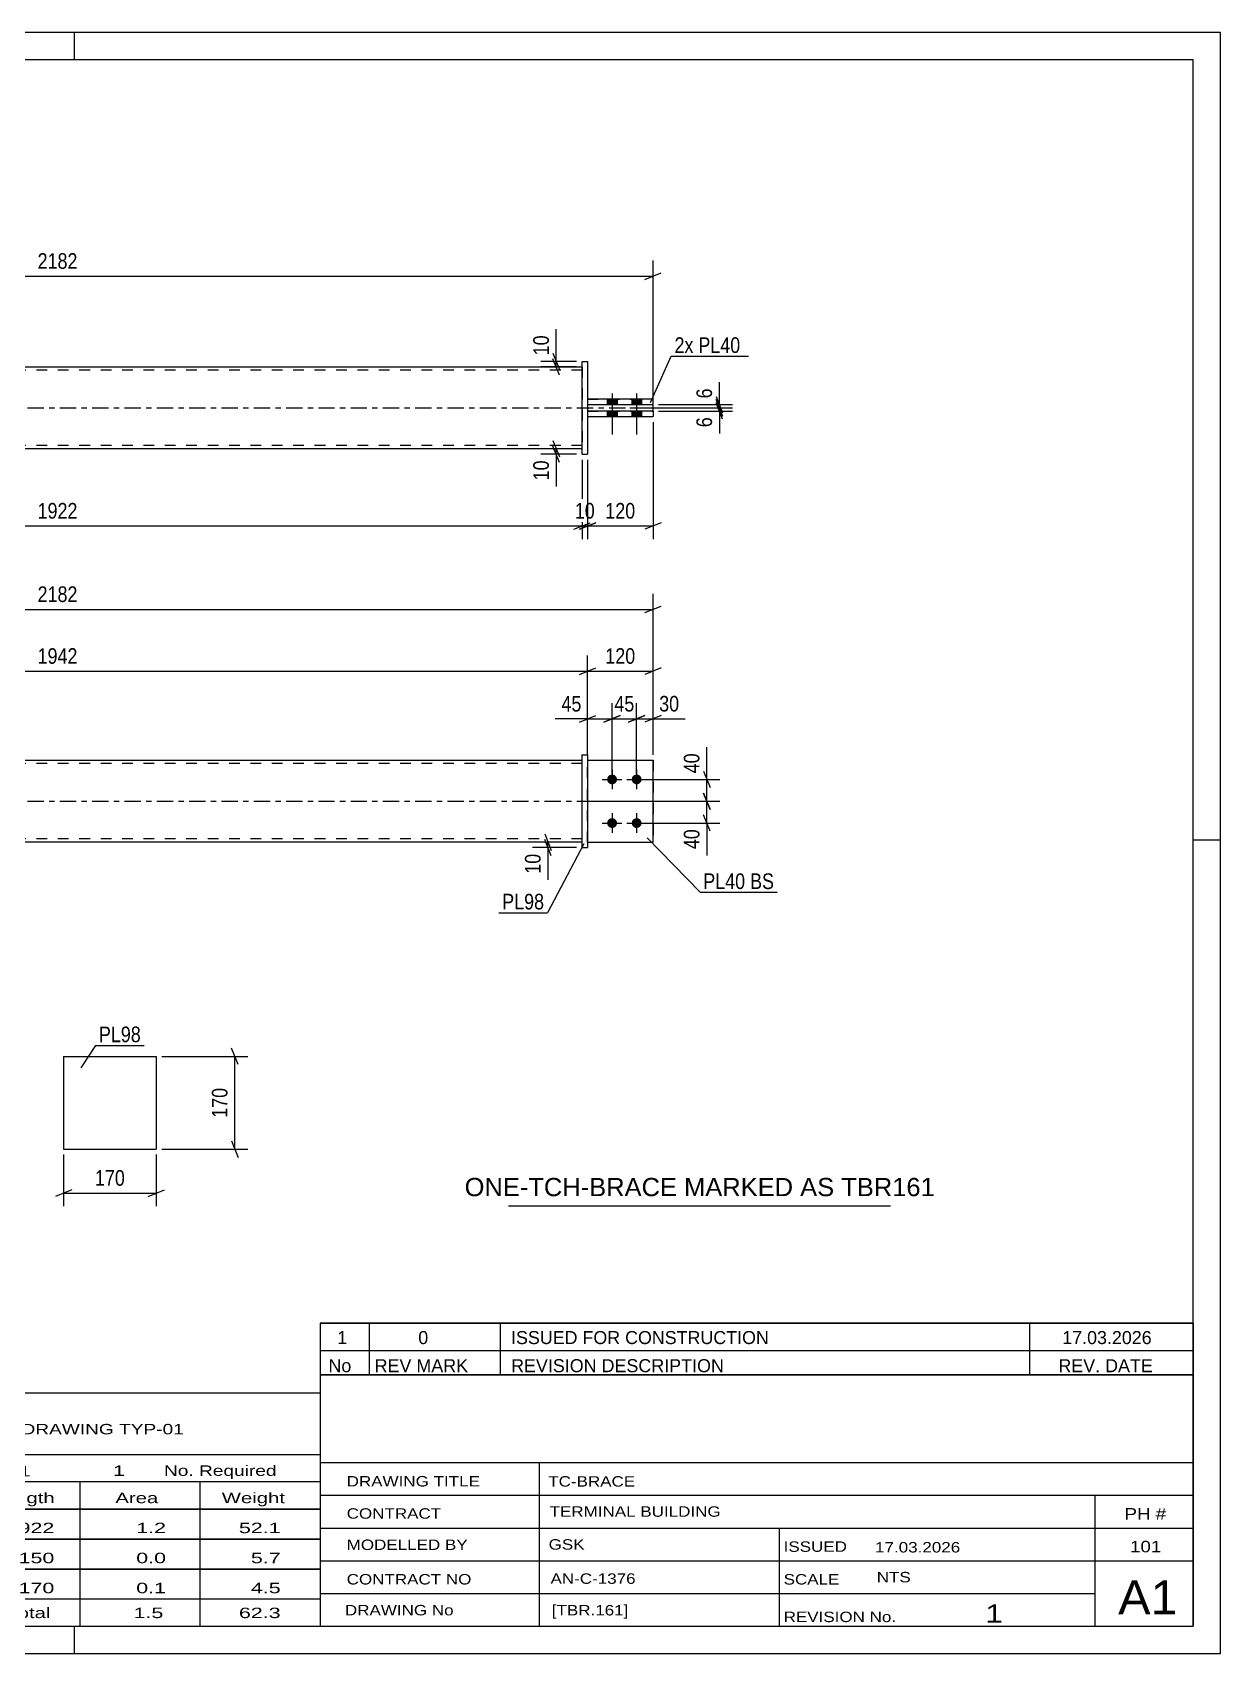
# Model space of a CAD drawing. Header units: millimetres. Extents: x 0 to 420, y 0 to 297.
# Drawn here: x 202.3 to 420, y 0 to 297 of the extents above; entities that cross this region are included whole.
import ezdxf

# ---------------------------------------------------------------- set-up
doc = ezdxf.new("R2010")
doc.units = ezdxf.units.MM
doc.linetypes.add('DXK_LINE_DOT2', pattern=[3.9198, 1.9599, -1.9599])
doc.linetypes.add('DXK_LINE_DOT3', pattern=[5.9187, 2.979, -0.9799, 0.9799, -0.9799])
doc.styles.add('Arial', font='arial.ttf', dxfattribs={"height": 0.2})
doc.styles.add('Arial Narrow', font='ARIALN.TTF', dxfattribs={"height": 0.2})

# ---------------------------------------------------------------- blocks, each defined once
blk = doc.blocks.new('Unknown-580582091-1163')
at = {"color": 5, "linetype": 'Continuous'}
for p, q in [((420, 297), (0, 297)), ((210, 292), (210, 297)), ((420, 0), (420, 297)), ((415, 292), (5, 292)), ((415, 5), (415, 292)), ((420, 149), (415, 149)), ((5, 5), (415, 5)), ((210, 0), (210, 5)), ((0, 0), (420, 0))]:
    blk.add_line(p, q, dxfattribs=at)
blk = doc.blocks.new('Part-580582091-1819 - 1792')
at = {"color": 2, "linetype": 'Continuous'}
for p, q in [((304.01, 163.65), (316.01, 163.65)), ((316.01, 163.65), (316.01, 163.65)), ((316.01, 148.65), (316.01, 163.65)), ((304.01, 148.65), (316.01, 148.65))]:
    blk.add_line(p, q, dxfattribs=at)
at = {"color": 7, "linetype": 'DXK_LINE_DOT2'}
for p, q in [((304.01, 163.65), (316.01, 163.65)), ((304.01, 148.65), (304.01, 163.65)), ((304.01, 148.65), (304.01, 148.65)), ((304.01, 148.65), (316.01, 148.65))]:
    blk.add_line(p, q, dxfattribs=at)
blk = doc.blocks.new('Part-580582091-1799 - 1792')
at = {"color": 2, "linetype": 'Continuous'}
for p, q in [((303.01, 164.65), (304.01, 164.65)), ((303.01, 147.65), (303.01, 164.65)), ((304.01, 164.65), (304.01, 147.65)), ((303.01, 147.65), (303.01, 147.65)), ((303.01, 147.65), (304.01, 147.65))]:
    blk.add_line(p, q, dxfattribs=at)
at = {"color": 7, "linetype": 'DXK_LINE_DOT2'}
for p, q in [((303.01, 164.65), (304.01, 164.65)), ((303.01, 147.65), (304.01, 147.65))]:
    blk.add_line(p, q, dxfattribs=at)
blk = doc.blocks.new('Part-580582091-1824 - 1792')
at = {"linetype": 'Continuous'}
blk.add_hatch(color=2, dxfattribs=at).paths.add_polyline_path([(140.81, 163.65), (140.01, 165.05), (141.61, 165.05)])
at = {"color": 2, "linetype": 'Continuous'}
for p, q in [((110.81, 163.65), (303.01, 163.65)), ((140.81, 163.65), (140.01, 165.05)), ((140.01, 165.05), (141.61, 165.05)), ((141.61, 165.05), (140.81, 163.65)), ((303.01, 148.65), (110.81, 148.65))]:
    blk.add_line(p, q, dxfattribs=at)
at = {"color": 7, "linetype": 'DXK_LINE_DOT2'}
for p, q in [((110.81, 148.65), (110.81, 163.65)), ((303.01, 148.65), (303.01, 163.65)), ((303.01, 163.05), (110.81, 163.05)), ((303.01, 149.25), (110.81, 149.25))]:
    blk.add_line(p, q, dxfattribs=at)
at = {"color": 7, "linetype": 'DXK_LINE_DOT3'}
blk.add_line((100.81, 156.15), (313.01, 156.15), dxfattribs=at)
at = {"color": 2, "linetype": 'Continuous'}
blk.add_circle((140.81, 164.55), 1, dxfattribs=at)
blk = doc.blocks.new('Bolt-580582091-1830 - 1792')
at = {"linetype": 'Continuous'}
for points in [[(308.51, 161.05), (308.7, 161.03), (308.88, 160.97), (309.04, 160.88), (309.18, 160.75), (309.29, 160.6), (309.37, 160.43), (309.41, 160.24), (309.41, 160.05), (309.37, 159.87), (309.29, 159.7), (309.18, 159.55), (309.04, 159.42), (308.88, 159.33), (308.7, 159.27), (308.51, 159.25), (308.32, 159.27), (308.14, 159.33), (307.98, 159.42), (307.84, 159.55), (307.73, 159.7), (307.65, 159.87), (307.62, 160.05), (307.62, 160.24), (307.65, 160.43), (307.73, 160.6), (307.84, 160.75), (307.98, 160.88), (308.14, 160.97), (308.32, 161.03)], [(313.01, 161.05), (313.2, 161.03), (313.38, 160.97), (313.54, 160.88), (313.68, 160.75), (313.79, 160.6), (313.87, 160.43), (313.91, 160.24), (313.91, 160.05), (313.87, 159.87), (313.79, 159.7), (313.68, 159.55), (313.54, 159.42), (313.38, 159.33), (313.2, 159.27), (313.01, 159.25), (312.82, 159.27), (312.64, 159.33), (312.48, 159.42), (312.34, 159.55), (312.23, 159.7), (312.15, 159.87), (312.12, 160.05), (312.12, 160.24), (312.15, 160.43), (312.23, 160.6), (312.34, 160.75), (312.48, 160.88), (312.64, 160.97), (312.82, 161.03)], [(308.51, 153.05), (308.7, 153.03), (308.88, 152.97), (309.04, 152.88), (309.18, 152.75), (309.29, 152.6), (309.37, 152.43), (309.41, 152.24), (309.41, 152.05), (309.37, 151.87), (309.29, 151.7), (309.18, 151.55), (309.04, 151.42), (308.88, 151.33), (308.7, 151.27), (308.51, 151.25), (308.32, 151.27), (308.14, 151.33), (307.98, 151.42), (307.84, 151.55), (307.73, 151.7), (307.65, 151.87), (307.62, 152.05), (307.62, 152.24), (307.65, 152.43), (307.73, 152.6), (307.84, 152.75), (307.98, 152.88), (308.14, 152.97), (308.32, 153.03)], [(313.01, 153.05), (313.2, 153.03), (313.38, 152.97), (313.54, 152.88), (313.68, 152.75), (313.79, 152.6), (313.87, 152.43), (313.91, 152.24), (313.91, 152.05), (313.87, 151.87), (313.79, 151.7), (313.68, 151.55), (313.54, 151.42), (313.38, 151.33), (313.2, 151.27), (313.01, 151.25), (312.82, 151.27), (312.64, 151.33), (312.48, 151.42), (312.34, 151.55), (312.23, 151.7), (312.15, 151.87), (312.12, 152.05), (312.12, 152.24), (312.15, 152.43), (312.23, 152.6), (312.34, 152.75), (312.48, 152.88), (312.64, 152.97), (312.82, 153.03)]]:
    blk.add_hatch(color=1, dxfattribs=at).paths.add_polyline_path(points)
at = {"color": 1, "linetype": 'Continuous'}
for p, q in [((308.51, 161.95), (308.51, 158.35)), ((313.01, 161.95), (313.01, 158.35)), ((306.71, 160.15), (310.31, 160.15)), ((311.21, 160.15), (314.81, 160.15)), ((306.71, 152.15), (310.31, 152.15)), ((308.51, 153.95), (308.51, 150.35)), ((311.21, 152.15), (314.81, 152.15)), ((313.01, 153.95), (313.01, 150.35))]:
    blk.add_line(p, q, dxfattribs=at)
blk = doc.blocks.new('Part-580582091-1836 - 1792')
at = {"color": 7, "linetype": 'DXK_LINE_DOT2'}
for p, q in [((304.01, 163.65), (316.01, 163.65)), ((304.01, 148.65), (304.01, 163.65)), ((304.01, 163.65), (316.01, 163.65)), ((316.01, 163.65), (316.01, 163.65)), ((316.01, 163.65), (316.01, 148.65)), ((304.01, 148.65), (304.01, 148.65)), ((304.01, 148.65), (316.01, 148.65)), ((304.01, 148.65), (316.01, 148.65))]:
    blk.add_line(p, q, dxfattribs=at)
blk = doc.blocks.new('Part-580582091-2124 - 2115')
at = {"linetype": 'Continuous'}
blk.add_hatch(color=2, dxfattribs=at).paths.add_polyline_path([(140.81, 228.22), (140.01, 229.62), (141.61, 229.62)])
at = {"color": 2, "linetype": 'Continuous'}
for p, q in [((110.81, 235.72), (303.01, 235.72)), ((140.81, 228.22), (140.01, 229.62)), ((140.01, 229.62), (141.61, 229.62)), ((141.61, 229.62), (140.81, 228.22)), ((303.01, 220.72), (110.81, 220.72))]:
    blk.add_line(p, q, dxfattribs=at)
at = {"color": 7, "linetype": 'DXK_LINE_DOT2'}
for p, q in [((110.81, 220.72), (110.81, 235.72)), ((303.01, 235.12), (110.81, 235.12)), ((303.01, 235.72), (303.01, 220.72)), ((303.01, 221.32), (110.81, 221.32))]:
    blk.add_line(p, q, dxfattribs=at)
at = {"color": 7, "linetype": 'DXK_LINE_DOT3'}
blk.add_line((100.81, 228.22), (313.01, 228.22), dxfattribs=at)
at = {"color": 2, "linetype": 'Continuous'}
blk.add_circle((140.81, 229.12), 1, dxfattribs=at)
blk = doc.blocks.new('Part-580582091-2125 - 2115')
at = {"color": 2, "linetype": 'Continuous'}
for p, q in [((303.01, 236.72), (303.01, 236.72)), ((303.01, 219.72), (303.01, 236.72)), ((303.01, 236.72), (304.01, 236.72)), ((304.01, 236.72), (304.01, 236.72)), ((304.01, 236.72), (304.01, 219.72)), ((303.01, 219.72), (304.01, 219.72)), ((303.01, 219.72), (303.01, 219.72)), ((304.01, 219.72), (304.01, 219.72))]:
    blk.add_line(p, q, dxfattribs=at)
at = {"color": 7, "linetype": 'DXK_LINE_DOT2'}
for p, q in [((303.01, 236.72), (304.01, 236.72)), ((303.01, 219.72), (304.01, 219.72)), ((304.01, 219.72), (304.01, 219.72))]:
    blk.add_line(p, q, dxfattribs=at)
blk = doc.blocks.new('Bolt-580582091-2119 - 2115')
at = {"linetype": 'Continuous'}
for points in [[(309.41, 229.82), (307.61, 229.82), (307.61, 228.82), (309.41, 228.82)], [(309.41, 229.82), (307.61, 229.82), (307.61, 228.82), (309.41, 228.82)], [(313.91, 229.82), (312.11, 229.82), (312.11, 228.82), (313.91, 228.82)], [(313.91, 229.82), (312.11, 229.82), (312.11, 228.82), (313.91, 228.82)], [(309.41, 227.62), (307.61, 227.62), (307.61, 226.62), (309.41, 226.62)], [(309.41, 227.62), (307.61, 227.62), (307.61, 226.62), (309.41, 226.62)], [(313.91, 227.62), (312.11, 227.62), (312.11, 226.62), (313.91, 226.62)], [(313.91, 227.62), (312.11, 227.62), (312.11, 226.62), (313.91, 226.62)]]:
    blk.add_hatch(color=1, dxfattribs=at).paths.add_polyline_path(points)
at = {"color": 1, "linetype": 'Continuous'}
for p, q in [((307.61, 229.82), (307.61, 228.82)), ((307.61, 229.82), (307.61, 228.82)), ((308.51, 230.82), (308.51, 223.32)), ((308.51, 230.82), (308.51, 223.32)), ((309.41, 229.82), (309.41, 228.82)), ((309.41, 229.82), (309.41, 228.82)), ((312.11, 229.82), (312.11, 228.82)), ((312.11, 229.82), (312.11, 228.82)), ((313.01, 230.82), (313.01, 223.32)), ((313.01, 230.82), (313.01, 223.32)), ((313.91, 229.82), (313.91, 228.82)), ((313.91, 229.82), (313.91, 228.82)), ((307.61, 227.62), (307.61, 226.62)), ((307.61, 227.62), (307.61, 226.62)), ((309.41, 227.62), (309.41, 226.62)), ((309.41, 227.62), (309.41, 226.62)), ((312.11, 227.62), (312.11, 226.62)), ((312.11, 227.62), (312.11, 226.62)), ((313.91, 227.62), (313.91, 226.62)), ((313.91, 227.62), (313.91, 226.62))]:
    blk.add_line(p, q, dxfattribs=at)
blk = doc.blocks.new('Part-580582091-2141 - 2115')
at = {"color": 2, "linetype": 'Continuous'}
for p, q in [((316.01, 229.82), (304.01, 229.82)), ((304.01, 228.82), (316.01, 228.82)), ((316.01, 228.82), (316.01, 229.82))]:
    blk.add_line(p, q, dxfattribs=at)
at = {"color": 7, "linetype": 'DXK_LINE_DOT2'}
for p, q in [((304.01, 229.82), (304.01, 228.82)), ((304.01, 229.82), (316.01, 229.82)), ((304.01, 228.82), (316.01, 228.82))]:
    blk.add_line(p, q, dxfattribs=at)
blk = doc.blocks.new('Part-580582091-2146 - 2115')
at = {"color": 2, "linetype": 'Continuous'}
for p, q in [((316.01, 227.62), (304.01, 227.62)), ((304.01, 226.62), (316.01, 226.62)), ((316.01, 227.62), (316.01, 226.62))]:
    blk.add_line(p, q, dxfattribs=at)
at = {"color": 7, "linetype": 'DXK_LINE_DOT2'}
for p, q in [((304.01, 227.62), (304.01, 226.62)), ((304.01, 227.62), (316.01, 227.62)), ((304.01, 226.62), (316.01, 226.62))]:
    blk.add_line(p, q, dxfattribs=at)
blk = doc.blocks.new('Part-580582091-1391 - 1375')
at = {"color": 2, "linetype": 'Continuous'}
for p, q in [((208, 109.41), (208, 92.41)), ((208, 109.41), (225, 109.41)), ((225, 109.41), (225, 92.41)), ((208, 92.41), (225, 92.41))]:
    blk.add_line(p, q, dxfattribs=at)
blk = doc.blocks.new('StraightDimension-580582091-1863 - 1792')
at = {"color": 7, "linetype": 'Continuous'}
for p, q in [((308.51, 161.15), (308.51, 174.09)), ((313.01, 161.15), (313.01, 174.09)), ((307.01, 170.64), (310.01, 171.84)), ((308.51, 171.24), (313.01, 171.24)), ((314.51, 171.84), (311.51, 170.64))]:
    blk.add_line(p, q, dxfattribs=at)
at = {"color": 0}
blk.add_wipeout([(313.19, 171.99), (313.19, 176.19), (308.33, 176.19), (308.33, 171.99)], dxfattribs=at)
at = {"color": 3, "style": 'Arial Narrow'}
blk.add_text('45', height=2.863, dxfattribs=at).set_placement((308.93, 172.59))
blk = doc.blocks.new('StraightDimension-580582091-1932 - 1792')
at = {"color": 7, "linetype": 'Continuous'}
for p, q in [((304.01, 164.65), (304.01, 182.83)), ((316.01, 164.65), (316.01, 182.83)), ((302.51, 179.38), (305.51, 180.58)), ((304.01, 179.98), (316.01, 179.98)), ((317.51, 180.58), (314.51, 179.38))]:
    blk.add_line(p, q, dxfattribs=at)
at = {"color": 0}
blk.add_wipeout([(313.35, 180.73), (313.35, 184.93), (306.67, 184.93), (306.67, 180.73)], dxfattribs=at)
at = {"color": 3, "style": 'Arial Narrow'}
blk.add_text('120', height=2.863, dxfattribs=at).set_placement((307.27, 181.33))
blk = doc.blocks.new('StraightDimension-580582091-1893 - 1792')
at = {"color": 7, "linetype": 'Continuous'}
for p, q in [((97.81, 164.65), (97.81, 194.15)), ((316.01, 164.65), (316.01, 194.15)), ((99.31, 191.9), (96.31, 190.7)), ((97.81, 191.3), (316.01, 191.3)), ((314.51, 190.7), (317.51, 191.9))]:
    blk.add_line(p, q, dxfattribs=at)
at = {"color": 0}
blk.add_wipeout([(211.16, 192.05), (211.16, 196.25), (202.65, 196.25), (202.65, 192.05)], dxfattribs=at)
at = {"color": 3, "style": 'Arial Narrow'}
blk.add_text('2182', height=2.863, dxfattribs=at).set_placement((203.25, 192.65))
blk = doc.blocks.new('StraightDimension-580582091-1847 - 1792')
at = {"color": 7, "linetype": 'Continuous'}
for p, q in [((313.01, 161.15), (313.01, 174.09)), ((316.01, 164.65), (316.01, 174.09)), ((311.51, 170.64), (314.51, 171.84)), ((313.01, 171.24), (316.01, 171.24)), ((317.51, 171.84), (314.51, 170.64))]:
    blk.add_line(p, q, dxfattribs=at)
at = {"color": 0}
blk.add_wipeout([(321.39, 171.99), (321.39, 176.19), (316.54, 176.19), (316.54, 171.99)], dxfattribs=at)
at = {"color": 7, "linetype": 'Continuous'}
blk.add_line((316.01, 171.24), (321.92, 171.24), dxfattribs=at)
blk.add_line((316.01, 171.24), (321.92, 171.24), dxfattribs=at)
at = {"color": 3, "style": 'Arial Narrow'}
blk.add_text('30', height=2.863, dxfattribs=at).set_placement((317.14, 172.59))
blk = doc.blocks.new('StraightDimension-580582091-1876 - 1792')
at = {"color": 7, "linetype": 'Continuous'}
for p, q in [((304.01, 164.65), (304.01, 174.09)), ((308.51, 161.15), (308.51, 174.09)), ((302.51, 170.64), (305.51, 171.84)), ((304.01, 171.24), (308.51, 171.24)), ((310.01, 171.84), (307.01, 170.64))]:
    blk.add_line(p, q, dxfattribs=at)
at = {"color": 0}
blk.add_wipeout([(303.49, 171.99), (303.49, 176.19), (298.63, 176.19), (298.63, 171.99)], dxfattribs=at)
at = {"color": 7, "linetype": 'Continuous'}
blk.add_line((304.01, 171.24), (298.1, 171.24), dxfattribs=at)
blk.add_line((304.01, 171.24), (298.1, 171.24), dxfattribs=at)
at = {"color": 3, "style": 'Arial Narrow'}
blk.add_text('45', height=2.863, dxfattribs=at).set_placement((299.23, 172.59))
blk = doc.blocks.new('StraightDimension-580582091-2076 - 1792')
at = {"color": 7, "linetype": 'Continuous'}
for p, q in [((302.01, 148.65), (293.91, 148.65)), ((296.16, 150.15), (297.36, 147.15)), ((297.36, 146.15), (296.16, 149.15)), ((296.76, 147.65), (296.76, 148.65)), ((302.01, 147.65), (293.91, 147.65))]:
    blk.add_line(p, q, dxfattribs=at)
at = {"color": 0}
blk.add_wipeout([(296.01, 147.12), (291.81, 147.12), (291.81, 142.27), (296.01, 142.27)], dxfattribs=at)
at = {"color": 7, "linetype": 'Continuous'}
blk.add_line((296.76, 147.65), (296.76, 141.74), dxfattribs=at)
blk.add_line((296.76, 147.65), (296.76, 141.74), dxfattribs=at)
at = {"color": 3, "style": 'Arial Narrow'}
blk.add_text('10', height=2.863, rotation=90.0002, dxfattribs=at).set_placement((295.41, 142.87))
blk = doc.blocks.new('StraightDimension-580582091-1913 - 1792')
at = {"color": 7, "linetype": 'Continuous'}
for p, q in [((325.26, 161.65), (326.46, 158.65)), ((314.01, 160.15), (328.26, 160.15)), ((326.46, 154.65), (325.26, 157.65)), ((325.86, 156.15), (325.86, 160.15)), ((305.01, 156.15), (328.26, 156.15))]:
    blk.add_line(p, q, dxfattribs=at)
at = {"color": 0}
blk.add_wipeout([(325.11, 165.53), (320.91, 165.53), (320.91, 160.67), (325.11, 160.67)], dxfattribs=at)
at = {"color": 7, "linetype": 'Continuous'}
blk.add_line((325.86, 160.15), (325.86, 166.05), dxfattribs=at)
blk.add_line((325.86, 160.15), (325.86, 166.05), dxfattribs=at)
at = {"color": 3, "style": 'Arial Narrow'}
blk.add_text('40', height=2.863, rotation=90.0002, dxfattribs=at).set_placement((324.51, 161.27))
blk = doc.blocks.new('StraightDimension-580582091-1922 - 1792')
at = {"color": 7, "linetype": 'Continuous'}
for p, q in [((325.26, 157.65), (326.46, 154.65)), ((305.01, 156.15), (328.26, 156.15)), ((325.86, 152.15), (325.86, 156.15)), ((314.01, 152.15), (328.26, 152.15)), ((326.46, 150.65), (325.26, 153.65))]:
    blk.add_line(p, q, dxfattribs=at)
at = {"color": 0}
blk.add_wipeout([(325.11, 151.62), (320.91, 151.62), (320.91, 146.77), (325.11, 146.77)], dxfattribs=at)
at = {"color": 7, "linetype": 'Continuous'}
blk.add_line((325.86, 152.15), (325.86, 146.24), dxfattribs=at)
blk.add_line((325.86, 152.15), (325.86, 146.24), dxfattribs=at)
at = {"color": 3, "style": 'Arial Narrow'}
blk.add_text('40', height=2.863, rotation=90.0002, dxfattribs=at).set_placement((324.51, 147.37))
blk = doc.blocks.new('StraightDimension-580582091-1951 - 1792')
at = {"color": 7, "linetype": 'Continuous'}
for p, q in [((109.81, 157.15), (109.81, 182.83)), ((304.01, 164.65), (304.01, 182.83)), ((111.31, 180.58), (108.31, 179.38)), ((109.81, 179.98), (304.01, 179.98)), ((302.51, 179.38), (305.51, 180.58))]:
    blk.add_line(p, q, dxfattribs=at)
at = {"color": 0}
blk.add_wipeout([(211.16, 180.73), (211.16, 184.93), (202.65, 184.93), (202.65, 180.73)], dxfattribs=at)
at = {"color": 3, "style": 'Arial Narrow'}
blk.add_text('1942', height=2.863, dxfattribs=at).set_placement((203.25, 181.33))
blk = doc.blocks.new('StraightDimension-580582091-2182 - 2115')
at = {"color": 7, "linetype": 'Continuous'}
for p, q in [((110.81, 218.72), (110.81, 204.18)), ((303.01, 218.72), (303.01, 204.18)), ((112.31, 207.18), (109.31, 205.98)), ((110.81, 206.58), (303.01, 206.58)), ((301.51, 205.98), (304.51, 207.18))]:
    blk.add_line(p, q, dxfattribs=at)
at = {"color": 0}
blk.add_wipeout([(211.16, 207.33), (211.16, 211.53), (202.65, 211.53), (202.65, 207.33)], dxfattribs=at)
at = {"color": 3, "style": 'Arial Narrow'}
blk.add_text('1922', height=2.863, dxfattribs=at).set_placement((203.25, 207.93))
blk = doc.blocks.new('StraightDimension-580582091-2250 - 2115')
at = {"color": 7, "linetype": 'Continuous'}
for p, q in [((327.57, 229.72), (328.77, 226.72)), ((328.77, 226.12), (327.57, 229.12)), ((311.76, 228.22), (330.57, 228.22)), ((317.01, 227.62), (330.57, 227.62)), ((328.17, 227.62), (328.17, 228.22))]:
    blk.add_line(p, q, dxfattribs=at)
at = {"color": 0}
blk.add_wipeout([(327.42, 227.1), (323.22, 227.1), (323.22, 224.07), (327.42, 224.07)], dxfattribs=at)
at = {"color": 7, "linetype": 'Continuous'}
blk.add_line((328.17, 227.62), (328.17, 223.55), dxfattribs=at)
blk.add_line((328.17, 227.62), (328.17, 223.55), dxfattribs=at)
at = {"color": 3, "style": 'Arial Narrow'}
blk.add_text('6', height=2.86, rotation=90.0002, dxfattribs=at).set_placement((326.82, 224.67))
blk = doc.blocks.new('StraightDimension-580582091-2171 - 2115')
at = {"color": 7, "linetype": 'Continuous'}
for p, q in [((99.31, 252.94), (96.31, 251.74)), ((97.81, 227.62), (97.81, 255.19)), ((314.51, 251.74), (317.51, 252.94)), ((316.01, 227.62), (316.01, 255.19)), ((97.81, 252.34), (316.01, 252.34))]:
    blk.add_line(p, q, dxfattribs=at)
at = {"color": 0}
blk.add_wipeout([(211.16, 253.09), (211.16, 257.29), (202.65, 257.29), (202.65, 253.09)], dxfattribs=at)
at = {"color": 3, "style": 'Arial Narrow'}
blk.add_text('2182', height=2.863, dxfattribs=at).set_placement((203.25, 253.69))
blk = doc.blocks.new('StraightDimension-580582091-2209 - 2115')
at = {"color": 7, "linetype": 'Continuous'}
for p, q in [((303.01, 218.72), (303.01, 204.18)), ((304.01, 218.72), (304.01, 204.18)), ((301.51, 205.98), (304.51, 207.18)), ((305.51, 207.18), (302.51, 205.98)), ((303.01, 206.58), (304.01, 206.58))]:
    blk.add_line(p, q, dxfattribs=at)
at = {"color": 0}
blk.add_wipeout([(305.94, 207.33), (305.94, 211.53), (301.08, 211.53), (301.08, 207.33)], dxfattribs=at)
at = {"color": 3, "style": 'Arial Narrow'}
blk.add_text('10', height=2.863, dxfattribs=at).set_placement((301.68, 207.93))
blk = doc.blocks.new('StraightDimension-580582091-2218 - 2115')
at = {"color": 7, "linetype": 'Continuous'}
for p, q in [((316.01, 225.62), (316.01, 204.18)), ((304.01, 218.72), (304.01, 204.18)), ((302.51, 205.98), (305.51, 207.18)), ((304.01, 206.58), (316.01, 206.58)), ((317.51, 207.18), (314.51, 205.98))]:
    blk.add_line(p, q, dxfattribs=at)
at = {"color": 0}
blk.add_wipeout([(313.35, 207.33), (313.35, 211.53), (306.67, 211.53), (306.67, 207.33)], dxfattribs=at)
at = {"color": 3, "style": 'Arial Narrow'}
blk.add_text('120', height=2.863, dxfattribs=at).set_placement((307.27, 207.93))
blk = doc.blocks.new('StraightDimension-580582091-2229 - 2115')
at = {"color": 7, "linetype": 'Continuous'}
for p, q in [((302.01, 220.72), (295.43, 220.72)), ((297.68, 222.22), (298.88, 219.22)), ((298.88, 218.22), (297.68, 221.22)), ((298.28, 219.72), (298.28, 220.72)), ((302.01, 219.72), (295.43, 219.72))]:
    blk.add_line(p, q, dxfattribs=at)
at = {"color": 0}
blk.add_wipeout([(297.53, 219.2), (293.33, 219.2), (293.33, 214.34), (297.53, 214.34)], dxfattribs=at)
at = {"color": 7, "linetype": 'Continuous'}
blk.add_line((298.28, 219.72), (298.28, 213.82), dxfattribs=at)
blk.add_line((298.28, 219.72), (298.28, 213.82), dxfattribs=at)
at = {"color": 3, "style": 'Arial Narrow'}
blk.add_text('10', height=2.863, rotation=90.0002, dxfattribs=at).set_placement((296.93, 214.94))
blk = doc.blocks.new('StraightDimension-580582091-2259 - 2115')
at = {"color": 7, "linetype": 'Continuous'}
for p, q in [((317.01, 228.82), (330.57, 228.82)), ((327.57, 230.32), (328.77, 227.32)), ((328.77, 226.72), (327.57, 229.72)), ((328.17, 228.22), (328.17, 228.82)), ((311.76, 228.22), (330.57, 228.22))]:
    blk.add_line(p, q, dxfattribs=at)
at = {"color": 0}
blk.add_wipeout([(327.42, 232.38), (323.22, 232.38), (323.22, 229.35), (327.42, 229.35)], dxfattribs=at)
at = {"color": 7, "linetype": 'Continuous'}
blk.add_line((328.17, 228.82), (328.17, 232.9), dxfattribs=at)
blk.add_line((328.17, 228.82), (328.17, 232.9), dxfattribs=at)
at = {"color": 3, "style": 'Arial Narrow'}
blk.add_text('6', height=2.86, rotation=90.0002, dxfattribs=at).set_placement((326.82, 229.95))
blk = doc.blocks.new('StraightDimension-580582091-2268 - 2115')
at = {"color": 7, "linetype": 'Continuous'}
for p, q in [((297.68, 238.22), (298.88, 235.22)), ((302.01, 236.72), (295.43, 236.72)), ((302.01, 235.72), (295.43, 235.72)), ((298.88, 234.22), (297.68, 237.22)), ((298.28, 235.72), (298.28, 236.72))]:
    blk.add_line(p, q, dxfattribs=at)
at = {"color": 0}
blk.add_wipeout([(297.53, 242.1), (293.33, 242.1), (293.33, 237.25), (297.53, 237.25)], dxfattribs=at)
at = {"color": 7, "linetype": 'Continuous'}
blk.add_line((298.28, 236.72), (298.28, 242.63), dxfattribs=at)
blk.add_line((298.28, 236.72), (298.28, 242.63), dxfattribs=at)
at = {"color": 3, "style": 'Arial Narrow'}
blk.add_text('10', height=2.863, rotation=90.0002, dxfattribs=at).set_placement((296.93, 237.85))
blk = doc.blocks.new('StraightDimension-580582091-1403 - 1375')
at = {"color": 7, "linetype": 'Continuous'}
for p, q in [((208, 91.41), (208, 81.96)), ((225, 91.41), (225, 81.96)), ((209.5, 84.96), (206.5, 83.76)), ((208, 84.36), (225, 84.36)), ((223.5, 83.76), (226.5, 84.96))]:
    blk.add_line(p, q, dxfattribs=at)
at = {"color": 0}
blk.add_wipeout([(219.84, 85.11), (219.84, 89.31), (213.16, 89.31), (213.16, 85.11)], dxfattribs=at)
at = {"color": 3, "style": 'Arial Narrow'}
blk.add_text('170', height=2.863, dxfattribs=at).set_placement((213.76, 85.71))
blk = doc.blocks.new('StraightDimension-580582091-1393 - 1375')
at = {"color": 7, "linetype": 'Continuous'}
for p, q in [((239.99, 107.91), (238.79, 110.91)), ((226, 109.41), (241.79, 109.41)), ((239.39, 92.41), (239.39, 109.41)), ((226, 92.41), (241.79, 92.41)), ((238.79, 93.91), (239.99, 90.91))]:
    blk.add_line(p, q, dxfattribs=at)
at = {"color": 0}
blk.add_wipeout([(238.64, 104.25), (234.44, 104.25), (234.44, 97.56), (238.64, 97.56)], dxfattribs=at)
at = {"color": 3, "style": 'Arial Narrow'}
blk.add_text('170', height=2.863, rotation=90.0002, dxfattribs=at).set_placement((238.04, 98.16))
blk = doc.blocks.new('Unknown-580582091-3733')
at = {"color": 7, "linetype": 'Continuous'}
blk.add_line((289.5, 82.05), (359.5, 82.05), dxfattribs=at)
at = {"color": 7, "style": 'Arial'}
blk.add_text('ONE-TCH-BRACE MARKED AS TBR161', height=3.3428, dxfattribs=at).set_placement((281.49, 83.8))
blk = doc.blocks.new('Unknown-580582091-3730')
at = {"color": 7, "linetype": 'Continuous'}
for p, q in [((255, 51.05), (255, 5)), ((255, 51.05), (415, 51.05)), ((415, 51), (415, 5)), ((255, 35), (415, 35)), ((295.14, 35), (295.14, 5)), ((255, 29), (415, 29)), ((397, 5.05), (397, 29.05)), ((255, 23), (415, 23)), ((339.14, 23), (339.14, 5)), ((255, 17), (415, 17)), ((255, 11), (397, 11)), ((255, 5), (415, 5))]:
    blk.add_line(p, q, dxfattribs=at)
at = {"color": 7, "style": 'Arial Narrow'}
for s, height, width, p in [('DRAWING TITLE', 1.9089, 1.425378, (259.88, 30.61)), ('TC-BRACE', 1.909, 1.425378, (296.81, 30.59)), ('TERMINAL BUILDING', 1.9089, 1.425378, (297.06, 25.07)), ('CONTRACT', 1.909, 1.425378, (259.88, 24.71)), ('MODELLED BY', 1.9089, 1.425378, (259.88, 18.98)), ('GSK', 1.909, 1.425378, (296.88, 19.04)), ('ISSUED', 1.909, 1.425378, (339.94, 18.64)), ('17.03.2026', 1.909, 1.425378, (356.69, 18.52)), ('CONTRACT NO', 1.9089, 1.425378, (259.88, 12.66)), ('AN-C-1376', 1.909, 1.425378, (297.23, 12.78)), ('SCALE', 1.909, 1.425378, (339.94, 12.65)), ('A1', 6.204, 1.25, (401.24, 7.2)), ('DRAWING No', 1.909, 1.425378, (259.56, 7)), ('[TBR.161]', 1.909, 1.425378, (297.46, 6.99)), ('1', 3.34, 1.5, (376.91, 5.68)), ('REVISION No.', 1.9089, 1.425378, (339.94, 5.77))]:
    blk.add_text(s, height=height, dxfattribs=dict(at, width=width)).set_placement(p)
at = {"color": 7, "linetype": 'Continuous', "style": 'Arial Narrow'}
for s, height, width, p in [('PH #', 2.1, 1.42538, (402.4, 24.55)), ('101', 2.1, 1.42538, (403.41, 18.55)), ('NTS', 1.909, 1.425378, (357, 13.05))]:
    blk.add_text(s, height=height, dxfattribs=dict(at, width=width)).set_placement(p)
blk = doc.blocks.new('Unknown-580582091-3731')
at = {"color": 7, "linetype": 'Continuous'}
for p, q in [((255, 60.55), (415, 60.55)), ((415, 60.55), (255, 60.55)), ((255, 60.55), (255, 55.55)), ((264, 60.55), (264, 55.55)), ((288, 60.55), (288, 55.55)), ((385, 60.55), (385, 55.55)), ((415, 60.55), (415, 55.55)), ((255, 55.55), (415, 55.55)), ((255, 55.55), (255, 51.05)), ((255, 55.55), (415, 55.55)), ((264, 55.55), (264, 51.05)), ((288, 55.55), (288, 51.05)), ((385, 55.55), (385, 51.05)), ((415, 55.55), (415, 51.05)), ((415, 51.05), (255, 51.05))]:
    blk.add_line(p, q, dxfattribs=at)
at = {"color": 7, "linetype": 'Continuous', "style": 'Arial Narrow'}
for s, height, width, p in [('1', 2.39, 1.196471, (258.16, 56.7)), ('0', 2.39, 1.196471, (273, 56.7)), ('ISSUED FOR CONSTRUCTION', 2.3861, 1.196471, (290, 56.7)), ('17.03.2026', 2.386, 1.196471, (391, 56.7)), ('No', 2.386, 1.2, (256.54, 51.55)), ('REV MARK', 2.386, 1.2, (265, 51.55)), ('REVISION DESCRIPTION', 2.3861, 1.2, (290, 51.55)), ('REV. DATE', 2.386, 1.2, (390.28, 51.55))]:
    blk.add_text(s, height=height, dxfattribs=dict(at, width=width)).set_placement(p)
blk = doc.blocks.new('Unknown-580582091-3732')
at = {"color": 7, "linetype": 'Continuous'}
for p, q in [((95, 47.75), (255, 47.75)), ((95, 36.5), (95, 47.75)), ((255, 47.75), (255, 36.5)), ((95, 36.5), (255, 36.5)), ((95, 36.5), (95, 31.5)), ((255, 36.5), (255, 31.5)), ((95, 31.5), (255, 31.5)), ((95, 31.5), (95, 26.5)), ((119, 31.5), (119, 26.5)), ((154.5, 31.5), (154.5, 26.5)), ((180.5, 31.5), (180.5, 26.5)), ((193.5, 31.5), (193.5, 26.5)), ((211, 31.5), (211, 26.5)), ((233, 31.5), (233, 26.5)), ((255, 31.5), (255, 26.5)), ((95, 26.5), (255, 26.5)), ((95, 26.45), (95, 21.05)), ((95, 26.45), (255, 26.45)), ((119, 26.5), (119, 21)), ((154.5, 26.5), (154.5, 21)), ((180.5, 26.5), (180.5, 21)), ((193.5, 26.5), (193.5, 21)), ((211, 26.5), (211, 21)), ((233, 26.5), (233, 21)), ((255, 26.45), (255, 21.05)), ((95, 21.05), (255, 21.05)), ((95, 20.95), (95, 15.55)), ((95, 20.95), (255, 20.95)), ((119, 21), (119, 15.5)), ((154.5, 21), (154.5, 15.5)), ((180.5, 21), (180.5, 15.5)), ((193.5, 21), (193.5, 15.5)), ((211, 21), (211, 15.5)), ((233, 21), (233, 15.5)), ((255, 20.95), (255, 15.55)), ((95, 15.55), (255, 15.55)), ((95, 15.45), (95, 10.05)), ((95, 15.45), (255, 15.45)), ((119, 15.5), (119, 10)), ((154.5, 15.5), (154.5, 10)), ((180.5, 15.5), (180.5, 10)), ((193.5, 15.5), (193.5, 10)), ((211, 15.5), (211, 10)), ((233, 15.5), (233, 10)), ((255, 15.45), (255, 10.05)), ((95, 10.05), (255, 10.05)), ((95, 10), (255, 10)), ((95, 10), (95, 5)), ((211, 10), (211, 5)), ((233, 10), (233, 5)), ((255, 10), (255, 5)), ((95, 5), (255, 5))]:
    blk.add_line(p, q, dxfattribs=at)
at = {"color": 7, "style": 'Arial Narrow'}
for s, height, width, p in [('GENERAL NOTES & WELD DETAILS :', 2.8633, 1.4, (96.15, 40.06)), ('REFER TYP DRAWING TYP-01', 1.9089, 1.6, (179.7, 40.16)), ("MATERIAL LIST FOR ASSEMBLY MK'D", 1.9089, 1.6, (96.15, 32.56)), ('TBR161', 1.909, 1.794707, (187.59, 32.47)), ('1', 1.91, 1.794707, (217.08, 32.56)), ('No. Required', 1.9089, 1.6, (226.41, 32.56)), ('Mark', 1.909, 1.7, (96.34, 27.5)), ('Profile', 1.909, 1.7, (129.41, 27.5)), ('Material', 1.909, 1.7, (159.54, 27.56)), ('No.', 1.909, 1.7, (184.5, 27.56)), ('Length', 1.909, 1.7, (195, 27.56)), ('Area', 1.909, 1.7, (217.5, 27.56)), ('Weight', 1.909, 1.7, (237, 27.56))]:
    blk.add_text(s, height=height, dxfattribs=dict(at, width=width)).set_placement(p)
at = {"color": 7, "linetype": 'Continuous', "style": 'Arial Narrow'}
for s, height, width, p in [('TBR161', 1.909, 1.794707, (96.5, 22.06)), ('SHS150*6', 1.909, 1.794707, (121, 22.06)), ('E350', 1.909, 1.794707, (160.74, 22.06)), ('1', 1.91, 1.794707, (184.86, 22.06)), ('1922', 1.909, 1.794707, (197.58, 22.06)), ('1.2', 1.909, 1.794707, (221.32, 22.06)), ('52.1', 1.909, 1.794707, (240.14, 22.06)), ('PL40', 1.909, 1.794707, (96.5, 16.56)), ('PL10*120', 1.909, 1.794707, (121, 16.56)), ('E350', 1.909, 1.794707, (160.74, 16.56)), ('4', 1.91, 1.794707, (184.86, 16.56)), ('150', 1.909, 1.794707, (199.77, 16.56)), ('0.0', 1.909, 1.794707, (221.32, 16.56)), ('5.7', 1.909, 1.794707, (242.33, 16.56)), ('PL98', 1.909, 1.794707, (96.5, 11.06)), ('PL10*170', 1.909, 1.794707, (121, 11.06)), ('E350', 1.909, 1.794707, (160.74, 11.06)), ('2', 1.91, 1.794707, (184.86, 11.06)), ('170', 1.909, 1.794707, (199.77, 11.06)), ('0.1', 1.909, 1.794707, (221.32, 11.06)), ('4.5', 1.909, 1.794707, (242.33, 11.06)), ('Total', 1.909, 1.7, (197.33, 6.5)), ('1.5', 1.909, 1.794707, (220.83, 6.5)), ('62.3', 1.909, 1.794707, (240.14, 6.5))]:
    blk.add_text(s, height=height, dxfattribs=dict(at, width=width)).set_placement(p)
blk = doc.blocks.new('Mark-580582091-1795 - 1792')
at = {"color": 0}
blk.add_wipeout([(296.06, 136.33), (296.06, 139.33), (288.38, 139.33), (288.38, 136.33)], dxfattribs=at)
blk.add_wipeout([(296.06, 136.33), (296.06, 139.33), (288.38, 139.33), (288.38, 136.33)], dxfattribs=at)
at = {"color": 30, "linetype": 'Continuous'}
for p in [(303.32, 148.34), (287.78, 135.73)]:
    blk.add_line(p, (296.66, 135.73), dxfattribs=at)
at = {"color": 3, "style": 'Arial Narrow'}
blk.add_text('PL98', height=2.863, dxfattribs=at).set_placement((288.38, 136.33))
blk = doc.blocks.new('MarkSet-580582091-2100 - 1792')
at = {"color": 0}
blk.add_wipeout([(332.9, 140.07), (332.9, 143.07), (325.22, 143.07), (325.22, 140.07)], dxfattribs=at)
blk.add_wipeout([(332.9, 140.07), (332.9, 143.07), (325.22, 143.07), (325.22, 140.07)], dxfattribs=at)
at = {"color": 30, "linetype": 'Continuous'}
blk.add_line((314.94, 149.44), (324.62, 139.47), dxfattribs=at)
at = {"color": 0}
blk.add_wipeout([(338.18, 140.07), (338.18, 143.07), (333.8, 143.07), (333.8, 140.07)], dxfattribs=at)
blk.add_wipeout([(338.18, 140.07), (338.18, 143.07), (333.8, 143.07), (333.8, 140.07)], dxfattribs=at)
at = {"color": 30, "linetype": 'Continuous'}
blk.add_line((324.62, 139.47), (338.78, 139.47), dxfattribs=at)
at = {"color": 3, "style": 'Arial Narrow'}
for s, p in [('PL40', (325.22, 140.07)), ('BS', (333.8, 140.07))]:
    blk.add_text(s, height=2.863, dxfattribs=at).set_placement(p)
blk = doc.blocks.new('MarkSet-580582091-2321 - 2115')
at = {"color": 0}
blk.add_wipeout([(323.42, 238.28), (323.42, 241.28), (319.95, 241.28), (319.95, 238.28)], dxfattribs=at)
blk.add_wipeout([(323.42, 238.28), (323.42, 241.28), (319.95, 241.28), (319.95, 238.28)], dxfattribs=at)
at = {"color": 30, "linetype": 'Continuous'}
blk.add_line((315.53, 229.22), (319.35, 237.68), dxfattribs=at)
at = {"color": 0}
blk.add_wipeout([(332, 238.28), (332, 241.28), (324.32, 241.28), (324.32, 238.28)], dxfattribs=at)
blk.add_wipeout([(332, 238.28), (332, 241.28), (324.32, 241.28), (324.32, 238.28)], dxfattribs=at)
at = {"color": 30, "linetype": 'Continuous'}
blk.add_line((319.35, 237.68), (333.5, 237.68), dxfattribs=at)
at = {"color": 3, "style": 'Arial Narrow'}
for s, p in [('2x', (319.95, 238.28)), ('PL40', (324.32, 238.28))]:
    blk.add_text(s, height=2.863, dxfattribs=at).set_placement(p)
blk = doc.blocks.new('Mark-580582091-1387 - 1375')
at = {"color": 0}
blk.add_wipeout([(222.16, 112.01), (222.16, 115.01), (214.49, 115.01), (214.49, 112.01)], dxfattribs=at)
blk.add_wipeout([(222.16, 112.01), (222.16, 115.01), (214.49, 115.01), (214.49, 112.01)], dxfattribs=at)
at = {"color": 30, "linetype": 'Continuous'}
for p, q in [((211.25, 107.31), (213.89, 111.41)), ((213.89, 111.41), (222.76, 111.41))]:
    blk.add_line(p, q, dxfattribs=at)
at = {"color": 3, "style": 'Arial Narrow'}
blk.add_text('PL98', height=2.863, dxfattribs=at).set_placement((214.49, 112.01))

msp = doc.modelspace()

# ---------------------------------------------------------------- block references
for name in ['Unknown-580582091-1163', 'Part-580582091-2124 - 2115', 'Part-580582091-2125 - 2115', 'Part-580582091-2141 - 2115', 'Bolt-580582091-2119 - 2115', 'Part-580582091-2146 - 2115', 'Part-580582091-1824 - 1792', 'Part-580582091-1799 - 1792', 'Part-580582091-1819 - 1792', 'Part-580582091-1836 - 1792', 'Bolt-580582091-1830 - 1792', 'Part-580582091-1391 - 1375', 'Unknown-580582091-3733', 'Unknown-580582091-3731', 'Unknown-580582091-3730', 'Unknown-580582091-3732']:
    msp.add_blockref(name, (0, 0))

# ---------------------------------------------------------------- next in the draw order: block references
for name in ['StraightDimension-580582091-2250 - 2115', 'StraightDimension-580582091-2182 - 2115', 'StraightDimension-580582091-1863 - 1792', 'StraightDimension-580582091-2076 - 1792', 'Mark-580582091-1387 - 1375', 'StraightDimension-580582091-1403 - 1375']:
    msp.add_blockref(name, (0, 0))

# ---------------------------------------------------------------- next in the draw order: block references
for name in ['StraightDimension-580582091-2171 - 2115', 'StraightDimension-580582091-2209 - 2115', 'StraightDimension-580582091-1932 - 1792', 'Mark-580582091-1795 - 1792', 'StraightDimension-580582091-1393 - 1375']:
    msp.add_blockref(name, (0, 0))

# ---------------------------------------------------------------- next in the draw order: block references
for name in ['StraightDimension-580582091-2268 - 2115', 'StraightDimension-580582091-2218 - 2115', 'StraightDimension-580582091-1893 - 1792']:
    msp.add_blockref(name, (0, 0))

# ---------------------------------------------------------------- next in the draw order: block references
for name in ['StraightDimension-580582091-2259 - 2115', 'StraightDimension-580582091-2229 - 2115', 'StraightDimension-580582091-1876 - 1792', 'StraightDimension-580582091-1847 - 1792']:
    msp.add_blockref(name, (0, 0))

# ---------------------------------------------------------------- next in the draw order: block references
for name in ['MarkSet-580582091-2321 - 2115', 'StraightDimension-580582091-1913 - 1792']:
    msp.add_blockref(name, (0, 0))

# ---------------------------------------------------------------- next in the draw order: block references
msp.add_blockref('StraightDimension-580582091-1922 - 1792', (0, 0))

# ---------------------------------------------------------------- next in the draw order: block references
for name in ['StraightDimension-580582091-1951 - 1792', 'MarkSet-580582091-2100 - 1792']:
    msp.add_blockref(name, (0, 0))

doc.saveas('drawing.dxf')
